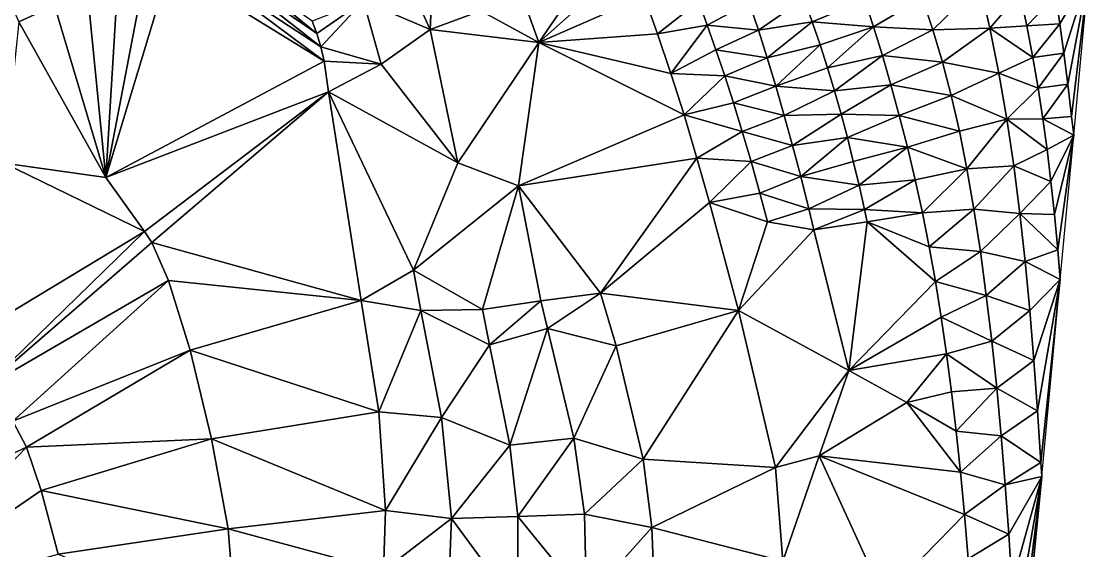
# Model space of a CAD drawing. Header units: metres. Extents: x 0 to 433, y 0 to 317.
# Drawn here: x 404.24 to 432.5, y 204.64 to 218.67 of the extents above; entities that cross this region are included whole.
import ezdxf

# ---------------------------------------------------------------- set-up
doc = ezdxf.new("R2010")
doc.units = ezdxf.units.M
doc.layers.add('TERRAIN_TIN', color=8, linetype='Continuous')

msp = doc.modelspace()

# ---------------------------------------------------------------- linework, layer by layer
at = {"layer": 'TERRAIN_TIN'}
for points in [[(413.873, 221.064, 48), (415.064, 218.455, 48), (415.217, 221.678, 47)], [(415.064, 218.455, 48), (416.408, 218.954, 47), (415.217, 221.678, 47)], [(405.111, 219.088, 50), (402.868, 221.547, 49), (404.173, 218.656, 50)], [(416.408, 218.954, 47), (417.944, 218.11, 46), (416.754, 221.41, 46)], [(416.754, 221.41, 46), (417.944, 218.11, 46), (420.03, 221.165, 44)], [(413.3, 219.206, 49), (415.064, 218.455, 48), (413.873, 221.064, 48)], [(417.944, 218.11, 46), (420.375, 220.284, 44), (420.03, 221.165, 44)], [(408.757, 220.232, 50), (408.172, 220.14, 50), (412.254, 217.62, 50)], [(408.757, 220.232, 50), (412.17, 217.996, 50), (409.279, 220.263, 50)], [(412.17, 217.996, 50), (408.757, 220.232, 50), (412.254, 217.62, 50)], [(409.279, 220.263, 50), (412.065, 218.348, 50), (409.743, 220.241, 50)], [(409.279, 220.263, 50), (412.17, 217.996, 50), (412.065, 218.348, 50)], [(412.065, 218.348, 50), (411.934, 218.676, 50), (409.743, 220.241, 50)], [(420.726, 219.341, 44), (420.375, 220.284, 44), (417.944, 218.11, 46)], [(412.254, 217.62, 50), (408.172, 220.14, 50), (406.475, 214.538, 51)], [(408.172, 220.14, 50), (407.518, 219.984, 50), (406.475, 214.538, 51)], [(407.518, 219.984, 50), (406.79, 219.758, 50), (406.475, 214.538, 51)], [(431.627, 219.354, 36), (431.736, 218.61, 36), (432.5, 219.893, 35)], [(431.736, 218.61, 36), (431.842, 217.826, 36), (432.5, 219.893, 35)], [(431.842, 217.826, 36), (431.946, 217.003, 36), (432.5, 219.893, 35)], [(431.946, 217.003, 36), (432.049, 216.148, 36), (432.5, 219.893, 35)], [(432.049, 216.148, 36), (432.104, 215.66, 36), (432.5, 219.893, 35)], [(406.79, 219.758, 50), (405.986, 219.457, 50), (406.475, 214.538, 51)], [(428.094, 219.297, 39), (428.374, 218.451, 39), (429.62, 219.665, 38)], [(428.374, 218.451, 39), (429.881, 218.494, 38), (429.62, 219.665, 38)], [(429.881, 218.494, 38), (430.675, 219.423, 37), (429.62, 219.665, 38)], [(405.986, 219.457, 50), (405.111, 219.088, 50), (406.475, 214.538, 51)], [(421.081, 218.342, 44), (420.726, 219.341, 44), (417.944, 218.11, 46)], [(420.726, 219.341, 44), (421.081, 218.342, 44), (422.174, 219.198, 43)], [(430.675, 219.423, 37), (429.881, 218.494, 38), (430.861, 218.551, 37)], [(431.627, 219.354, 36), (430.675, 219.423, 37), (430.861, 218.551, 37)], [(431.736, 218.61, 36), (431.627, 219.354, 36), (430.861, 218.551, 37)], [(406.475, 214.538, 51), (405.111, 219.088, 50), (404.173, 218.656, 50)], [(413.3, 219.206, 49), (411.934, 218.676, 50), (412.065, 218.348, 50)], [(412.17, 217.996, 50), (413.3, 219.206, 49), (412.065, 218.348, 50)], [(412.17, 217.996, 50), (413.763, 217.539, 49), (413.3, 219.206, 49)], [(413.3, 219.206, 49), (413.763, 217.539, 49), (415.064, 218.455, 48)], [(421.081, 218.342, 44), (422.401, 218.569, 43), (422.174, 219.198, 43)], [(422.174, 219.198, 43), (422.401, 218.569, 43), (423.51, 219.163, 42)], [(422.401, 218.569, 43), (423.754, 218.439, 42), (423.51, 219.163, 42)], [(423.754, 218.439, 42), (424.963, 219.278, 41), (423.51, 219.163, 42)], [(423.754, 218.439, 42), (425.182, 218.659, 41), (424.963, 219.278, 41)], [(424.963, 219.278, 41), (425.182, 218.659, 41), (426.576, 219.239, 40)], [(425.182, 218.659, 41), (426.807, 218.523, 40), (426.576, 219.239, 40)], [(426.807, 218.523, 40), (428.094, 219.297, 39), (426.576, 219.239, 40)], [(428.374, 218.451, 39), (428.094, 219.297, 39), (426.807, 218.523, 40)], [(416.408, 218.954, 47), (415.064, 218.455, 48), (417.944, 218.11, 46)], [(403.781, 214.914, 51), (406.475, 214.538, 51), (404.173, 218.656, 50)], [(422.401, 218.569, 43), (421.081, 218.342, 44), (421.434, 217.291, 44)], [(422.63, 217.914, 43), (422.401, 218.569, 43), (421.434, 217.291, 44)], [(423.754, 218.439, 42), (422.401, 218.569, 43), (422.63, 217.914, 43)], [(425.182, 218.659, 41), (423.754, 218.439, 42), (423.99, 217.703, 42)], [(425.182, 218.659, 41), (423.99, 217.703, 42), (425.389, 218.047, 41)], [(426.807, 218.523, 40), (425.182, 218.659, 41), (425.389, 218.047, 41)], [(425.584, 217.44, 41), (426.807, 218.523, 40), (425.389, 218.047, 41)], [(426.807, 218.523, 40), (425.584, 217.44, 41), (427.037, 217.771, 40)], [(428.374, 218.451, 39), (426.807, 218.523, 40), (427.037, 217.771, 40)], [(428.629, 217.593, 39), (429.881, 218.494, 38), (428.374, 218.451, 39)], [(429.881, 218.494, 38), (428.629, 217.593, 39), (430.119, 217.296, 38)], [(429.881, 218.494, 38), (431.024, 217.714, 37), (430.861, 218.551, 37)], [(431.024, 217.714, 37), (429.881, 218.494, 38), (430.119, 217.296, 38)], [(431.024, 217.714, 37), (431.736, 218.61, 36), (430.861, 218.551, 37)], [(431.736, 218.61, 36), (431.024, 217.714, 37), (431.842, 217.826, 36)], [(413.763, 217.539, 49), (415.794, 214.925, 48), (415.064, 218.455, 48)], [(415.064, 218.455, 48), (415.794, 214.925, 48), (417.944, 218.11, 46)], [(421.081, 218.342, 44), (417.944, 218.11, 46), (421.434, 217.291, 44)], [(423.754, 218.439, 42), (422.63, 217.914, 43), (423.99, 217.703, 42)], [(428.629, 217.593, 39), (428.374, 218.451, 39), (427.037, 217.771, 40)], [(413.763, 217.539, 49), (412.17, 217.996, 50), (412.254, 217.62, 50)], [(415.794, 214.925, 48), (417.406, 214.311, 47), (417.944, 218.11, 46)], [(417.406, 214.311, 47), (421.785, 216.192, 44), (417.944, 218.11, 46)], [(417.944, 218.11, 46), (421.785, 216.192, 44), (421.434, 217.291, 44)], [(422.862, 217.228, 43), (422.63, 217.914, 43), (421.434, 217.291, 44)], [(422.63, 217.914, 43), (422.862, 217.228, 43), (423.99, 217.703, 42)], [(423.99, 217.703, 42), (424.218, 216.952, 42), (425.389, 218.047, 41)], [(424.218, 216.952, 42), (425.584, 217.44, 41), (425.389, 218.047, 41)], [(422.862, 217.228, 43), (424.218, 216.952, 42), (423.99, 217.703, 42)], [(425.584, 217.44, 41), (425.769, 216.831, 41), (427.037, 217.771, 40)], [(427.037, 217.771, 40), (425.769, 216.831, 41), (427.264, 216.988, 40)], [(428.629, 217.593, 39), (427.037, 217.771, 40), (427.264, 216.988, 40)], [(431.166, 216.899, 37), (431.024, 217.714, 37), (430.119, 217.296, 38)], [(431.024, 217.714, 37), (431.166, 216.899, 37), (431.842, 217.826, 36)], [(431.166, 216.899, 37), (431.946, 217.003, 36), (431.842, 217.826, 36)], [(412.254, 217.62, 50), (406.475, 214.538, 51), (412.367, 216.803, 50)], [(413.763, 217.539, 49), (412.254, 217.62, 50), (412.367, 216.803, 50)], [(415.794, 214.925, 48), (413.763, 217.539, 49), (412.367, 216.803, 50)], [(425.584, 217.44, 41), (424.218, 216.952, 42), (425.769, 216.831, 41)], [(428.863, 216.703, 39), (428.629, 217.593, 39), (427.264, 216.988, 40)], [(430.119, 217.296, 38), (428.629, 217.593, 39), (428.863, 216.703, 39)], [(421.785, 216.192, 44), (422.862, 217.228, 43), (421.434, 217.291, 44)], [(422.862, 217.228, 43), (421.785, 216.192, 44), (423.095, 216.509, 43)], [(424.218, 216.952, 42), (422.862, 217.228, 43), (423.095, 216.509, 43)], [(430.33, 216.078, 38), (430.119, 217.296, 38), (428.863, 216.703, 39)], [(430.33, 216.078, 38), (431.166, 216.899, 37), (430.119, 217.296, 38)], [(406.475, 214.538, 51), (407.496, 213.1, 51), (412.367, 216.803, 50)], [(407.496, 213.1, 51), (407.696, 212.81, 51), (412.367, 216.803, 50)], [(407.696, 212.81, 51), (413.236, 211.27, 50), (412.367, 216.803, 50)], [(412.367, 216.803, 50), (413.236, 211.27, 50), (414.625, 212.082, 49)], [(415.794, 214.925, 48), (412.367, 216.803, 50), (414.625, 212.082, 49)], [(424.441, 216.18, 42), (424.218, 216.952, 42), (423.095, 216.509, 43)], [(424.218, 216.952, 42), (424.441, 216.18, 42), (425.769, 216.831, 41)], [(424.441, 216.18, 42), (425.944, 216.216, 41), (425.769, 216.831, 41)], [(425.769, 216.831, 41), (425.944, 216.216, 41), (427.264, 216.988, 40)], [(427.264, 216.988, 40), (425.944, 216.216, 41), (427.486, 216.175, 40)], [(428.863, 216.703, 39), (427.264, 216.988, 40), (427.486, 216.175, 40)], [(431.166, 216.899, 37), (430.33, 216.078, 38), (431.291, 216.09, 37)], [(431.946, 217.003, 36), (431.166, 216.899, 37), (431.291, 216.09, 37)], [(432.049, 216.148, 36), (431.946, 217.003, 36), (431.291, 216.09, 37)], [(421.785, 216.192, 44), (423.329, 215.752, 43), (423.095, 216.509, 43)], [(423.329, 215.752, 43), (424.441, 216.18, 42), (423.095, 216.509, 43)], [(429.078, 215.764, 39), (428.863, 216.703, 39), (427.486, 216.175, 40)], [(429.078, 215.764, 39), (430.33, 216.078, 38), (428.863, 216.703, 39)], [(424.441, 216.18, 42), (424.659, 215.384, 42), (425.944, 216.216, 41)], [(424.659, 215.384, 42), (426.11, 215.593, 41), (425.944, 216.216, 41)], [(425.944, 216.216, 41), (426.11, 215.593, 41), (427.486, 216.175, 40)], [(421.785, 216.192, 44), (417.406, 214.311, 47), (422.128, 215.05, 44)], [(423.329, 215.752, 43), (421.785, 216.192, 44), (422.128, 215.05, 44)], [(424.441, 216.18, 42), (423.329, 215.752, 43), (424.659, 215.384, 42)], [(426.11, 215.593, 41), (427.7, 215.337, 40), (427.486, 216.175, 40)], [(427.7, 215.337, 40), (429.078, 215.764, 39), (427.486, 216.175, 40)], [(430.33, 216.078, 38), (429.078, 215.764, 39), (429.278, 214.76, 39)], [(430.515, 214.841, 38), (430.33, 216.078, 38), (429.278, 214.76, 39)], [(430.33, 216.078, 38), (431.403, 215.273, 37), (431.291, 216.09, 37)], [(430.33, 216.078, 38), (430.515, 214.841, 38), (431.403, 215.273, 37)], [(432.104, 215.66, 36), (432.049, 216.148, 36), (431.291, 216.09, 37)], [(431.403, 215.273, 37), (432.104, 215.66, 36), (431.291, 216.09, 37)], [(423.562, 214.956, 43), (423.329, 215.752, 43), (422.128, 215.05, 44)], [(423.329, 215.752, 43), (423.562, 214.956, 43), (424.659, 215.384, 42)], [(429.078, 215.764, 39), (427.7, 215.337, 40), (429.278, 214.76, 39)], [(431.403, 215.273, 37), (431.502, 214.431, 37), (432.104, 215.66, 36)], [(431.502, 214.431, 37), (431.594, 213.55, 37), (432.104, 215.66, 36)], [(431.594, 213.55, 37), (431.681, 212.614, 37), (432.104, 215.66, 36)], [(432.104, 215.66, 36), (431.681, 212.614, 37), (431.747, 211.834, 37)], [(424.659, 215.384, 42), (423.562, 214.956, 43), (424.874, 214.561, 42)], [(426.11, 215.593, 41), (424.659, 215.384, 42), (424.874, 214.561, 42)], [(426.268, 214.962, 41), (426.11, 215.593, 41), (424.874, 214.561, 42)], [(426.11, 215.593, 41), (426.268, 214.962, 41), (427.7, 215.337, 40)], [(427.7, 215.337, 40), (426.268, 214.962, 41), (426.419, 214.327, 41)], [(427.7, 215.337, 40), (426.419, 214.327, 41), (427.905, 214.475, 40)], [(429.278, 214.76, 39), (427.7, 215.337, 40), (427.905, 214.475, 40)], [(430.515, 214.841, 38), (431.502, 214.431, 37), (431.403, 215.273, 37)], [(402.246, 209.93, 52), (407.496, 213.1, 51), (403.781, 214.914, 51)], [(407.496, 213.1, 51), (406.475, 214.538, 51), (403.781, 214.914, 51)], [(417.406, 214.311, 47), (415.794, 214.925, 48), (414.625, 212.082, 49)], [(417.406, 214.311, 47), (419.569, 211.473, 46), (422.128, 215.05, 44)], [(419.569, 211.473, 46), (422.462, 213.869, 44), (422.128, 215.05, 44)], [(422.462, 213.869, 44), (423.562, 214.956, 43), (422.128, 215.05, 44)], [(423.562, 214.956, 43), (422.462, 213.869, 44), (423.795, 214.117, 43)], [(423.562, 214.956, 43), (423.795, 214.117, 43), (424.874, 214.561, 42)], [(426.419, 214.327, 41), (426.268, 214.962, 41), (424.874, 214.561, 42)], [(429.463, 213.695, 39), (430.515, 214.841, 38), (429.278, 214.76, 39)], [(430.515, 214.841, 38), (429.463, 213.695, 39), (430.677, 213.584, 38)], [(431.502, 214.431, 37), (430.515, 214.841, 38), (430.677, 213.584, 38)], [(423.795, 214.117, 43), (425.087, 213.706, 42), (424.874, 214.561, 42)], [(425.087, 213.706, 42), (426.419, 214.327, 41), (424.874, 214.561, 42)], [(428.097, 213.594, 40), (429.278, 214.76, 39), (427.905, 214.475, 40)], [(428.097, 213.594, 40), (429.463, 213.695, 39), (429.278, 214.76, 39)], [(416.447, 211.037, 48), (417.406, 214.311, 47), (414.625, 212.082, 49)], [(417.406, 214.311, 47), (416.447, 211.037, 48), (417.992, 211.266, 47)], [(419.569, 211.473, 46), (417.406, 214.311, 47), (417.992, 211.266, 47)], [(425.087, 213.706, 42), (426.564, 213.688, 41), (426.419, 214.327, 41)], [(426.419, 214.327, 41), (426.564, 213.688, 41), (427.905, 214.475, 40)], [(426.564, 213.688, 41), (428.097, 213.594, 40), (427.905, 214.475, 40)], [(431.594, 213.55, 37), (431.502, 214.431, 37), (430.677, 213.584, 38)], [(422.462, 213.869, 44), (423.994, 213.357, 43), (423.795, 214.117, 43)], [(423.994, 213.357, 43), (425.087, 213.706, 42), (423.795, 214.117, 43)], [(423.231, 211.01, 44), (422.462, 213.869, 44), (419.569, 211.473, 46)], [(423.994, 213.357, 43), (422.462, 213.869, 44), (423.231, 211.01, 44)], [(425.087, 213.706, 42), (423.994, 213.357, 43), (425.224, 213.145, 42)], [(426.564, 213.688, 41), (425.087, 213.706, 42), (425.224, 213.145, 42)], [(426.635, 213.361, 41), (426.564, 213.688, 41), (425.224, 213.145, 42)], [(426.564, 213.688, 41), (426.635, 213.361, 41), (428.097, 213.594, 40)], [(429.463, 213.695, 39), (428.097, 213.594, 40), (428.277, 212.695, 40)], [(429.634, 212.575, 39), (429.463, 213.695, 39), (428.277, 212.695, 40)], [(429.463, 213.695, 39), (429.634, 212.575, 39), (430.677, 213.584, 38)], [(428.097, 213.594, 40), (426.635, 213.361, 41), (428.277, 212.695, 40)], [(429.634, 212.575, 39), (430.819, 212.306, 38), (430.677, 213.584, 38)], [(431.681, 212.614, 37), (431.594, 213.55, 37), (430.677, 213.584, 38)], [(430.819, 212.306, 38), (431.681, 212.614, 37), (430.677, 213.584, 38)], [(423.994, 213.357, 43), (423.231, 211.01, 44), (425.224, 213.145, 42)], [(425.224, 213.145, 42), (423.231, 211.01, 44), (426.151, 209.417, 42)], [(426.635, 213.361, 41), (425.224, 213.145, 42), (426.151, 209.417, 42)], [(428.443, 211.775, 40), (426.635, 213.361, 41), (426.151, 209.417, 42)], [(426.635, 213.361, 41), (428.443, 211.775, 40), (428.277, 212.695, 40)], [(407.496, 213.1, 51), (402.246, 209.93, 52), (403.256, 208.97, 52)], [(407.696, 212.81, 51), (407.496, 213.1, 51), (403.256, 208.97, 52)], [(407.696, 212.81, 51), (403.256, 208.97, 52), (408.136, 211.8, 51)], [(413.236, 211.27, 50), (407.696, 212.81, 51), (408.136, 211.8, 51)], [(428.443, 211.775, 40), (429.634, 212.575, 39), (428.277, 212.695, 40)], [(429.634, 212.575, 39), (428.443, 211.775, 40), (429.79, 211.407, 39)], [(430.819, 212.306, 38), (429.634, 212.575, 39), (429.79, 211.407, 39)], [(431.681, 212.614, 37), (430.819, 212.306, 38), (431.747, 211.834, 37)], [(430.943, 211.008, 38), (430.819, 212.306, 38), (429.79, 211.407, 39)], [(430.819, 212.306, 38), (430.943, 211.008, 38), (431.747, 211.834, 37)], [(413.236, 211.27, 50), (414.816, 211.01, 49), (414.625, 212.082, 49)], [(414.816, 211.01, 49), (416.447, 211.037, 48), (414.625, 212.082, 49)], [(403.256, 208.97, 52), (404.016, 208.08, 52), (408.136, 211.8, 51)], [(404.016, 208.08, 52), (408.706, 209.96, 51), (408.136, 211.8, 51)], [(408.706, 209.96, 51), (413.236, 211.27, 50), (408.136, 211.8, 51)], [(428.443, 211.775, 40), (426.151, 209.417, 42), (428.597, 210.831, 40)], [(429.79, 211.407, 39), (428.443, 211.775, 40), (428.597, 210.831, 40)], [(430.943, 211.008, 38), (431.052, 209.688, 38), (431.747, 211.834, 37)], [(431.052, 209.688, 38), (431.149, 208.347, 38), (431.747, 211.834, 37)], [(431.149, 208.347, 38), (431.237, 206.983, 38), (431.747, 211.834, 37)], [(431.237, 206.983, 38), (431.258, 206.61, 38), (431.747, 211.834, 37)], [(418.166, 210.53, 47), (419.569, 211.473, 46), (417.992, 211.266, 47)], [(419.569, 211.473, 46), (418.166, 210.53, 47), (419.986, 210.07, 46)], [(423.231, 211.01, 44), (419.569, 211.473, 46), (419.986, 210.07, 46)], [(429.79, 211.407, 39), (428.597, 210.831, 40), (429.934, 210.198, 39)], [(430.943, 211.008, 38), (429.79, 211.407, 39), (429.934, 210.198, 39)], [(408.706, 209.96, 51), (413.706, 208.32, 50), (413.236, 211.27, 50)], [(413.706, 208.32, 50), (414.816, 211.01, 49), (413.236, 211.27, 50)], [(417.992, 211.266, 47), (416.447, 211.037, 48), (416.636, 210.1, 48)], [(418.166, 210.53, 47), (417.992, 211.266, 47), (416.636, 210.1, 48)], [(414.816, 211.01, 49), (413.706, 208.32, 50), (415.366, 208.17, 49)], [(416.447, 211.037, 48), (414.816, 211.01, 49), (416.636, 210.1, 48)], [(416.636, 210.1, 48), (414.816, 211.01, 49), (415.366, 208.17, 49)], [(420.706, 207.07, 46), (423.231, 211.01, 44), (419.986, 210.07, 46)], [(423.231, 211.01, 44), (420.706, 207.07, 46), (424.206, 206.85, 44)], [(426.151, 209.417, 42), (423.231, 211.01, 44), (424.206, 206.85, 44)], [(431.052, 209.688, 38), (430.943, 211.008, 38), (429.934, 210.198, 39)], [(426.151, 209.417, 42), (428.739, 209.858, 40), (428.597, 210.831, 40)], [(428.597, 210.831, 40), (428.739, 209.858, 40), (429.934, 210.198, 39)], [(417.176, 207.44, 48), (418.166, 210.53, 47), (416.636, 210.1, 48)], [(417.176, 207.44, 48), (418.866, 207.63, 47), (418.166, 210.53, 47)], [(418.166, 210.53, 47), (418.866, 207.63, 47), (419.986, 210.07, 46)], [(417.176, 207.44, 48), (416.636, 210.1, 48), (415.366, 208.17, 49)], [(418.866, 207.63, 47), (420.706, 207.07, 46), (419.986, 210.07, 46)], [(428.739, 209.858, 40), (430.065, 208.955, 39), (429.934, 210.198, 39)], [(430.065, 208.955, 39), (431.052, 209.688, 38), (429.934, 210.198, 39)], [(404.376, 207.39, 52), (408.706, 209.96, 51), (404.016, 208.08, 52)], [(408.706, 209.96, 51), (404.376, 207.39, 52), (409.276, 207.61, 51)], [(413.706, 208.32, 50), (408.706, 209.96, 51), (409.276, 207.61, 51)], [(428.739, 209.858, 40), (426.151, 209.417, 42), (427.687, 208.573, 41)], [(428.871, 208.853, 40), (428.739, 209.858, 40), (427.687, 208.573, 41)], [(428.739, 209.858, 40), (428.871, 208.853, 40), (430.065, 208.955, 39)], [(430.065, 208.955, 39), (431.149, 208.347, 38), (431.052, 209.688, 38)], [(425.365, 207.156, 43), (426.151, 209.417, 42), (424.206, 206.85, 44)], [(426.151, 209.417, 42), (425.365, 207.156, 43), (427.687, 208.573, 41)], [(428.871, 208.853, 40), (428.993, 207.811, 40), (430.065, 208.955, 39)], [(428.993, 207.811, 40), (430.184, 207.685, 39), (430.065, 208.955, 39)], [(430.184, 207.685, 39), (431.149, 208.347, 38), (430.065, 208.955, 39)], [(428.993, 207.811, 40), (428.871, 208.853, 40), (427.687, 208.573, 41)], [(413.706, 208.32, 50), (409.276, 207.61, 51), (413.876, 205.71, 50)], [(415.366, 208.17, 49), (413.706, 208.32, 50), (413.876, 205.71, 50)], [(425.365, 207.156, 43), (429.105, 206.729, 40), (427.687, 208.573, 41)], [(429.105, 206.729, 40), (428.993, 207.811, 40), (427.687, 208.573, 41)], [(431.149, 208.347, 38), (430.184, 207.685, 39), (431.237, 206.983, 38)], [(398.726, 204.74, 53), (404.376, 207.39, 52), (404.016, 208.08, 52)], [(415.626, 205.5, 49), (415.366, 208.17, 49), (413.876, 205.71, 50)], [(415.626, 205.5, 49), (417.176, 207.44, 48), (415.366, 208.17, 49)], [(430.184, 207.685, 39), (428.993, 207.811, 40), (429.105, 206.729, 40)], [(404.376, 207.39, 52), (404.766, 206.24, 52), (409.276, 207.61, 51)], [(404.766, 206.24, 52), (409.716, 205.22, 51), (409.276, 207.61, 51)], [(409.276, 207.61, 51), (409.716, 205.22, 51), (413.876, 205.71, 50)], [(418.866, 207.63, 47), (417.176, 207.44, 48), (417.386, 205.55, 48)], [(418.866, 207.63, 47), (417.386, 205.55, 48), (419.146, 205.61, 47)], [(420.706, 207.07, 46), (418.866, 207.63, 47), (419.146, 205.61, 47)], [(430.292, 206.394, 39), (430.184, 207.685, 39), (429.105, 206.729, 40)], [(430.184, 207.685, 39), (430.292, 206.394, 39), (431.237, 206.983, 38)], [(404.376, 207.39, 52), (398.726, 204.74, 53), (400.376, 203.23, 53)], [(404.766, 206.24, 52), (404.376, 207.39, 52), (400.376, 203.23, 53)], [(417.176, 207.44, 48), (415.626, 205.5, 49), (417.386, 205.55, 48)], [(420.936, 205.26, 46), (420.706, 207.07, 46), (419.146, 205.61, 47)], [(420.706, 207.07, 46), (420.936, 205.26, 46), (424.206, 206.85, 44)], [(424.406, 204.37, 44), (425.365, 207.156, 43), (424.206, 206.85, 44)], [(425.365, 207.156, 43), (424.406, 204.37, 44), (427.075, 203.416, 42)], [(425.365, 207.156, 43), (427.075, 203.416, 42), (429.21, 205.603, 40)], [(429.105, 206.729, 40), (425.365, 207.156, 43), (429.21, 205.603, 40)], [(430.292, 206.394, 39), (431.258, 206.61, 38), (431.237, 206.983, 38)], [(420.936, 205.26, 46), (424.406, 204.37, 44), (424.206, 206.85, 44)], [(430.292, 206.394, 39), (429.105, 206.729, 40), (429.21, 205.603, 40)], [(431.258, 206.61, 38), (430.292, 206.394, 39), (430.387, 205.086, 39)], [(430.467, 203.757, 39), (431.258, 206.61, 38), (430.387, 205.086, 39)], [(431.258, 206.61, 38), (430.467, 203.757, 39), (430.526, 202.397, 39)], [(430.559, 200.998, 39), (431.258, 206.61, 38), (430.526, 202.397, 39)], [(431.258, 206.61, 38), (430.561, 199.553, 39), (430.549, 199.022, 39)], [(430.561, 199.553, 39), (431.258, 206.61, 38), (430.559, 200.998, 39)], [(430.387, 205.086, 39), (430.292, 206.394, 39), (429.21, 205.603, 40)], [(405.216, 204.55, 52), (404.766, 206.24, 52), (400.376, 203.23, 53)], [(409.716, 205.22, 51), (404.766, 206.24, 52), (405.216, 204.55, 52)], [(409.716, 205.22, 51), (413.826, 204.11, 50), (413.876, 205.71, 50)], [(413.826, 204.11, 50), (415.626, 205.5, 49), (413.876, 205.71, 50)], [(413.826, 204.11, 50), (415.526, 202.83, 49), (415.626, 205.5, 49)], [(415.526, 202.83, 49), (417.376, 203.12, 48), (415.626, 205.5, 49)], [(415.626, 205.5, 49), (417.376, 203.12, 48), (417.386, 205.55, 48)], [(417.376, 203.12, 48), (419.206, 203.32, 47), (417.386, 205.55, 48)], [(417.386, 205.55, 48), (419.206, 203.32, 47), (419.146, 205.61, 47)], [(419.206, 203.32, 47), (420.936, 205.26, 46), (419.146, 205.61, 47)], [(427.075, 203.416, 42), (429.306, 204.432, 40), (429.21, 205.603, 40)], [(429.306, 204.432, 40), (430.387, 205.086, 39), (429.21, 205.603, 40)], [(409.916, 202.64, 51), (409.716, 205.22, 51), (405.216, 204.55, 52)], [(413.826, 204.11, 50), (409.716, 205.22, 51), (409.916, 202.64, 51)], [(420.936, 205.26, 46), (419.206, 203.32, 47), (421.016, 203.21, 46)], [(420.936, 205.26, 46), (421.016, 203.21, 46), (424.406, 204.37, 44)], [(429.306, 204.432, 40), (430.467, 203.757, 39), (430.387, 205.086, 39)]]:
    msp.add_3dface(points, dxfattribs=at)

doc.saveas('drawing.dxf')
